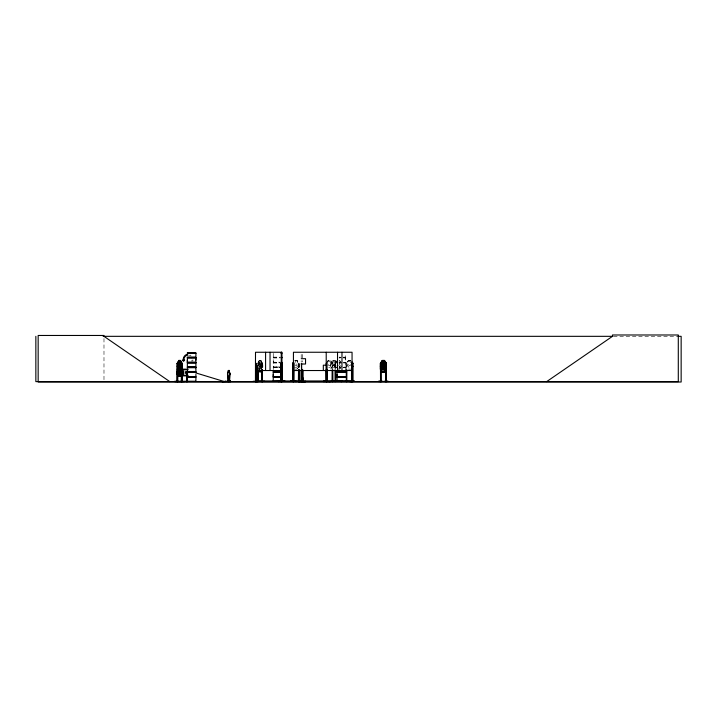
<?xml version="1.0" encoding="UTF-8"?>
<svg xmlns="http://www.w3.org/2000/svg" width="717" height="717" viewBox="0 0 717 717"><rect width="100%" height="100%" fill="white"/><g stroke="black" fill="none" stroke-linecap="round" stroke-linejoin="round"><path stroke-width="0.54" stroke-dasharray="3.58 2.69" d="M273.249 353.338L273.249 362.228L273.249 360.077M345.612 360.077L345.702 357.559M345.612 371.505L345.711 362.551L343.479 362.175M257.493 363.358L258.192 363.134L258.093 368.726M298.639 363.205L298.541 368.726L298.63 363.268M346.257 368.726L346.239 363.358L346.876 363.107L346.876 368.726M332.778 363.358L332.204 363.134M273.249 369.605L273.24 362.202L279.657 362.175M345.621 362.972L343.479 363.026M335.484 363.169L335.664 369.775M261.66 363.358L260.871 360.508L259.231 360.508L258.487 365.527L259.554 367.247L260.612 367.247L261.66 365.527M294.804 363.358L295.512 360.884L296.246 360.884L296.972 364.63L296.229 365.751L294.804 364.63M332.778 368.726L332.858 363.331L333.53 360.884L334.274 360.884L335.036 363.358L335.045 369.775M327.167 363.358L328.287 360.508L330.537 360.508L331.657 363.358L331.657 365.527L330.17 367.247L328.673 367.247M331.666 363.358L332.787 360.508L335.036 360.508L337.286 363.358M350.738 360.508L348.489 360.508L347.36 363.358L347.36 365.527L348.874 367.247L350.371 367.247M259.366 369.407L260.074 367.615L260.782 369.407M258.945 369.273L259.805 367.212L259.16 364.98L260.101 366.772L261.212 365.025L260.361 367.203L261.221 369.273M257.493 368.726L257.591 363.331L259.258 360.427L260.898 360.427M257.699 368.87L257.645 363.331L259.285 360.508M260.845 369.121L262.413 366.199M276.852 367.704L278.178 367.704M330.546 364.63L329.775 365.751L329.031 365.751L328.296 364.63L329.031 360.884L329.775 360.884L330.546 363.358L330.537 366.199L332.751 369.121L335.072 369.121L337.357 366.226M335.036 364.63L334.274 365.751L333.53 365.751L332.796 364.63M338.765 365.724L339.526 364.603L338.765 360.857M350.738 364.63L349.977 365.751L349.224 365.751L348.498 364.63L349.224 360.884L349.977 360.884L350.738 363.358M296.963 369.049L299.231 366.226L296.999 369.121L294.759 369.121M325.966 363.331L328.252 360.427L330.573 360.427L332.858 363.331M327.167 361.933L328.287 360.508M336.094 367.651L334.956 366.199L334.956 363.304L336.094 361.852M332.858 366.226L330.573 369.121L328.252 369.121M335.027 363.331L337.277 360.481M340.647 367.597L339.526 369.022L337.277 369.022M339.562 369.094L341.848 366.199M346.239 363.358L348.489 360.508M336.148 365.527L334.669 367.247L333.172 367.247L331.666 365.527M339.159 367.221L340.638 365.5M335.655 363.107L335.045 363.331M273.222 367.068L279.657 367.292M273.222 367.274L279.657 367.436M343.47 367.283L345.711 367.167L343.488 367.068L345.612 366.961L345.603 367.696L343.47 367.704M345.666 367.283L343.488 367.436M613.582 336.327L676.723 336.327M273.24 357.138L279.657 357.138M339.204 357.138L340.234 357.138M343.479 357.138L345.621 357.138L345.621 353.087M273.186 357.425L279.684 357.425M339.177 357.425L340.216 357.425M343.506 357.425L345.711 357.487M273.177 357.693L279.684 357.684M339.177 357.684L341.346 357.684M343.506 357.684L345.675 357.684M273.249 357.98L279.657 357.98M339.204 357.98L340.234 357.98M343.479 357.98L345.621 357.98L345.612 362.202M192.407 360.042L193.169 360.042L191.986 361.377L190.803 360.042L191.564 360.042A4.804 3.863 -90 0 0 191.43 358.796M294.759 360.427L297.017 360.427L299.231 363.331L299.204 368.726M350.774 360.427L348.453 360.427L346.168 363.331L346.168 366.226L348.453 369.121L350.774 369.121M294.795 360.508L296.981 360.508L299.159 363.358L299.141 368.726M339.204 362.175L340.234 362.175M273.186 362.47L279.684 362.47M339.177 362.47L340.216 362.47M343.506 362.47L345.711 362.533M273.186 362.73L279.684 362.73M339.177 362.73L341.346 362.73M343.506 362.73L345.675 362.73M273.24 363.026L279.657 363.026M339.204 363.026L340.234 363.026M261.795 368.726L261.795 363.358C264.062 362.372 261.902 374.283 262.574 365.966L260.952 363.071L259.258 363.071L258.487 368.171L259.554 369.891M299.213 363.331L298.496 363.358M262.574 365.966L260.898 363.071L261.66 365.993M257.699 366.199L259.258 369.121L260.898 369.121M279.648 366.961L273.249 366.961L279.657 367.077M340.243 366.961L339.213 366.961L340.234 367.077M295.162 367.247L296.614 367.247L298.039 365.527L298.039 363.358L296.963 360.508M339.204 367.292L340.243 367.283M339.204 367.462L340.234 367.462M273.249 367.704L279.648 367.704M339.213 367.704L340.243 367.704M339.562 360.4L341.776 363.331M336.219 361.879L335.072 360.427L332.751 360.427L330.465 363.331L330.465 366.226M335.027 366.172L336.148 367.597M260.845 360.427L262.521 363.331M260.818 360.508L262.413 363.358M339.526 360.481L340.638 363.331M335.036 360.508L336.148 363.358M262.099 363.187L261.965 368.726M332.114 363.116L332.15 368.726M302.574 354.404L302.574 361.924M301.203 354.404L301.203 361.924M262.234 363.358L262.234 368.726M257.923 363.358L257.923 368.726M103.983 338.532L103.983 380.521M188.705 355.399A4.804 3.863 -90 0 1 189.638 355.883M190.095 355.058A5.754 4.625 -90 0 1 191.054 355.973M259.805 360.884L259.294 364.63L260.334 365.751L260.88 363.358L260.334 360.884L259.751 360.884M259.805 363.519L259.294 367.265L260.334 368.395L260.88 365.993L260.334 363.519L259.805 363.519M332.222 362.381L333.423 364.568L332.168 366.826L333.808 364.98C334.427 368.009 336.891 366.88 334.212 364.559C336.596 362.426 334.543 361.216 333.835 364.128L332.222 362.381M259.312 363.071L257.645 365.966L259.339 363.143"/><path stroke-width="1.08" d="M187.352 362.175L187.352 357.98L195.902 357.98L195.893 362.175L187.352 362.175L187.361 360.077M195.893 360.077L195.893 357.98M281.79 376.55L273.24 376.55L273.249 374.453M345.621 376.55L337.071 376.55L337.08 374.453M278.196 381.614L285.043 381.247L273.222 381.453L273.249 377.393L281.79 377.393M285.043 381.274L273.249 381.327M323.492 381.614L332.088 381.148M177.816 363.205L177.771 381.623M181.491 381.623L181.679 363.134M302.198 381.569L302.377 377.241L301.991 381.569M229.467 380.933L229.745 375.063A1.524 1.317 -90 0 0 229.521 372.67L229.377 370.644M385.818 363.205L385.692 381.623M187.262 369.228L187.289 369.757M187.495 375.798L187.307 375.179M296.399 381.587L290.537 381.256L305.666 381.623L298.397 381.534L298.541 369.802L298.586 381.578M296.48 381.283L290.537 381.283M229.521 372.67L229.467 372.67A1.524 1.317 -90 0 1 229.745 375.063L229.521 380.933L228.149 380.933L227.881 375.063A1.524 1.317 -90 0 1 228.149 372.67L228.284 370.644M229.35 380.144L228.768 380.144L229.565 379.929L229.619 381.426M229.404 380.288L228.884 380.064M187.469 369.757L187.487 381.623M303.399 381.578L302.601 377.241L301.624 381.569L301.57 380.96M301.203 369.954L301.203 381.623L302.215 377.241L301.472 381.569L301.472 380.96M301.265 381.569L302.224 377.241M382.376 363.358L383.012 360.884L383.694 360.884L384.321 364.63L383.658 365.751L382.376 364.63L382.376 363.358L380.324 366.226L382.34 369.121L384.384 369.121L386.364 366.226L384.312 363.331M383.012 363.779L382.376 367.525L383.658 368.655L384.321 366.253L383.658 363.779L382.977 363.779M187.352 377.393L195.902 377.393L195.902 381.444L174.67 381.534L184.484 381.587M253.065 381.283L264.824 381.283M257.932 381.569L257.824 380.96M187.469 369.829L187.469 369.228M384.357 360.508L382.376 360.508L381.399 363.358L381.399 365.527L382.699 367.247L383.998 367.247L385.289 365.527L384.321 360.508M382.376 363.402L381.399 368.43L382.699 370.151L383.998 370.151L385.289 368.43L385.289 366.253L384.321 363.402L382.331 363.402L380.422 366.253L382.376 369.121M378.71 381.569L388.166 381.283L384.778 381.578M293.45 381.569L293.432 352.253L352.056 352.253L352.056 381.623M177.78 380.96L177.072 380.96L177.072 381.623L177.224 363.331L178.874 360.427M177.332 363.358L178.9 360.508L178.112 365.527L179.169 367.247L180.209 367.247L181.249 365.527L181.249 363.358L180.469 360.508L178.847 360.508M180.415 369.049L182.145 366.226L179.94 360.884L179.358 360.884L178.9 364.63L179.411 365.751L180.469 364.63L180.469 363.358M180.496 372.024L182.091 369.103L182.037 363.331L180.442 360.427L178.82 360.427M182.145 369.13L180.55 372.024L178.874 372.024L177.278 369.13L178.954 371.953L180.523 371.953M380.539 381.623L380.458 363.358L382.412 360.508M386.23 366.253L386.23 369.103L384.285 371.953L382.331 371.953M384.312 372.024L386.329 369.13M293.674 361.879L292.554 363.331L292.554 366.226L293.656 367.678L292.644 366.199M351.859 367.624L352.988 366.199L351.913 367.678M230.372 381.623L221.938 381.614L226.922 381.426M221.983 381.614L222.629 381.605L222.091 381.426M224.062 381.265L223.767 381.265M228.66 381.507L228.123 381.605L228.275 380.628M230.121 381.623L230.247 380.628L229.467 380.628M182.046 369.855L183.633 371.379L183.633 373.7L181.276 375.986L178.972 375.986M228.347 370.483L229.189 370.357M546.659 381.623L612.479 336.327L612.479 334.991L678.291 334.991L678.291 381.623L35.85 381.623L35.85 336.327M257.726 381.578L257.654 369.802M179.035 370.304L176.705 371.379L176.66 373.7L179.017 375.986M229.987 381.623L230.265 381.516M346.096 381.578L346.186 380.96M179.035 371.415L177.063 372.177L177.063 372.93L180.048 373.656L180.944 372.177M293.226 363.322L293.262 381.623M103.14 336.327L612.82 336.327M677.789 336.327L681.15 336.327L681.15 382.009L38.162 382.009L38.162 335.466L103.983 335.466L103.983 336.327L169.795 381.623M187.343 352.916L195.902 352.916M281.216 352.898L281.799 352.916M187.343 353.069L195.902 353.078L195.893 357.138L187.352 357.138M281.225 353.069L281.799 353.078M187.361 353.338L195.893 353.338M281.216 353.338L281.781 353.338M281.216 357.138L281.79 357.138M187.289 357.425L195.956 357.425M281.27 357.425L281.853 357.425M187.289 357.684L195.956 357.684M281.27 357.684L281.853 357.684M281.216 357.98L281.79 357.98M301.239 358.688L305.541 358.688L305.541 364.012L301.239 364.012M386.409 381.623L386.409 363.358L384.384 360.427L382.34 360.427L380.36 363.331L380.324 369.13L382.304 372.024L384.348 372.024M281.216 362.175L281.79 362.175M187.289 362.47L195.956 362.47M281.27 362.47L281.853 362.47M187.289 362.73L195.956 362.73M281.27 362.73L281.853 362.73M281.216 363.026L281.79 363.026M177.224 363.331L177.287 381.623M177.726 363.322L177.117 363.358M180.55 363.331L178.874 363.331L177.278 366.226L178.874 369.121M182.037 363.331L181.374 363.358L181.374 365.5M382.304 363.331L384.348 363.331M384.348 360.427L386.364 363.331L385.692 363.358L385.809 381.623M180.523 363.402L178.9 363.402L178.112 366.253L178.112 368.43L179.169 370.151L180.209 370.151L181.249 368.43L180.469 363.402L182.037 366.253L180.442 369.121L178.82 369.121M255.503 363.358L256.103 363.358L255.987 381.623M301.373 363.358L301.812 379.858M326.217 363.358L326.827 363.358L326.791 381.623L326.656 363.358M353.042 381.623L353.06 363.331L351.617 363.358L351.617 381.623M380.422 363.358L381.139 363.358L381.077 381.623M179.994 363.779L179.411 363.779L178.9 366.253L179.411 368.655L180.469 367.525L179.94 363.779M326.683 365.186L323.322 365.186L323.322 370.519M177.386 366.253L178.9 369.049M281.216 366.961L281.781 366.961L281.225 367.077M195.902 367.077L187.271 367.185L195.902 367.247M281.216 367.256L281.799 367.292M187.343 367.445L195.902 367.445L195.893 371.505L187.352 371.505M281.225 367.462L281.799 367.445M187.361 367.704L195.893 367.704M281.216 367.704L281.781 367.704M181.831 369.156L187.988 369.156M380.422 369.103L382.34 372.024M181.831 369.775L187.988 369.775M255.503 370.528L281.933 370.528M293.432 370.528L352.056 370.528M228.149 371.021L228.194 372.67A1.524 1.317 -90 0 0 227.925 375.063L228.194 380.933M183.588 371.379L183.633 373.7M273.24 371.505L281.79 371.505M337.071 371.505L345.621 371.505M187.289 371.8L195.956 371.8M273.186 371.8L281.853 371.8M337.008 371.8L345.675 371.8M187.038 371.971L185.569 371.971L185.569 373.019L187.038 373.019L187.146 381.623L187.029 372.867M195.956 372.06L186.743 372.114L186.743 372.867M273.186 372.06L281.853 372.06M337.008 372.06L345.675 372.06M187.352 372.347L195.902 372.347M281.79 372.347L273.24 372.347L273.24 376.55M345.621 372.347L337.071 372.347L337.071 376.55M187.639 372.867L186.572 372.867L186.662 381.623M186.572 373.064L187.639 373.064M176.66 373.7L180.765 374.794L182.136 373.288L182.136 371.782L181.32 370.904M187.988 375.251L178.829 375.251L178.829 375.869L187.988 375.869M187.352 376.55L195.902 376.55L195.902 374.453M187.289 376.837L195.956 376.837M273.186 376.837L281.853 376.837M337.008 376.837L345.675 376.837M187.289 377.097L195.956 377.097M273.186 377.097L281.853 377.097M337.008 377.097L345.675 377.097M345.621 377.393L337.071 377.393L337.071 381.444L345.621 381.453M335.735 380.933L334.973 380.933L334.973 381.596M181.32 380.96L182.028 380.96M255.449 380.96L353.042 380.96M380.413 380.96L381.202 380.96L381.193 381.623M385.692 380.96L386.472 380.96M225.129 381.139L226.115 381.139M335.735 381.121L341.068 381.121L341.068 381.596M346.947 381.148L354.637 381.283L349.851 381.578M174.67 381.283L195.893 381.327M305.675 381.274L298.353 381.623M337.08 381.327L345.612 381.327M354.637 381.283L349.788 381.623M388.175 381.569L384.697 381.247M223.31 381.265L195.535 372.831M332.903 381.569L332.778 369.802M351.913 361.879L353.06 363.331M180.415 360.508L181.984 363.358L182.028 381.623M228.92 380.127L229.198 380.109M179.008 375.287L178.963 375.869M302.529 379.401L302.44 377.241L303.192 381.569M302.475 377.241L302.825 381.569L302.789 380.96M386.329 363.331L386.293 381.623M386.194 380.96L386.212 381.623M385.952 380.96L385.97 381.623M380.915 380.96L380.933 381.623M380.602 363.358L380.7 381.623M352.898 380.96L352.898 381.623M352.423 381.623L352.343 363.125L352.28 381.623M351.886 380.96L351.984 381.623M351.787 363.358L351.733 381.623M351.572 380.96L351.572 381.623M346.947 380.96L346.947 381.623M346.876 369.802L346.804 381.623M346.257 369.802L346.329 381.623M341.973 352.253L341.973 370.528M341.83 380.933L341.83 381.596M341.686 380.933L341.686 381.596M341.14 380.933L341.14 381.596M337.528 352.253L337.528 370.528M335.664 370.85L335.735 381.596M335.045 370.85L335.117 381.596M332.706 380.96L332.706 381.623M332.222 380.96L332.222 381.623M332.15 369.802L332.088 381.623M327.266 380.96L327.266 381.623L327.212 369.954M327.033 369.954L327.033 381.623M326.611 369.954L326.558 381.623M326.387 363.358L326.459 381.623M326.217 352.253L326.217 381.623M326.065 369.802L326.136 381.623M325.993 380.96L325.993 381.623M302.78 369.954L302.78 378.764M302.592 380.96L302.61 381.623M302.52 380.96L302.493 381.623M302.422 369.954L302.422 378.764M302.377 380.96L302.404 381.623M301.866 381.148L301.866 381.623M301.812 380.96L301.696 381.623M301.642 363.358L301.642 379.858M301.373 369.954L301.319 381.623M299.204 369.802L299.204 381.623M299.141 369.802L299.052 381.623M293.809 381.623L293.791 363.358L292.626 363.358L292.715 381.623L292.724 363.358M293.62 381.623L293.638 363.358L293.513 381.623M282.148 380.96L282.148 381.623L282.104 363.358L280.912 363.358L280.858 381.623M281.835 381.623L281.933 352.253L255.503 352.253L255.449 381.623M281.736 363.358L281.727 381.623M281.656 363.358L281.611 381.623M281.494 352.253L281.44 381.623M281.342 352.253L281.27 381.623M281.082 363.358L281.154 381.623M281.028 380.96L281.028 381.623M270.031 352.253L270.031 370.528M265.586 352.253L265.586 370.528M262.404 369.802L262.449 381.623M262.288 380.96L262.377 381.623M262.234 369.802L262.153 381.623M261.965 369.802L262.063 381.623M261.911 380.96L261.911 381.623M261.795 369.802L261.741 381.623M258.093 369.802L258.147 381.623M257.923 369.802L257.977 381.623M257.493 369.802L257.609 381.623M257.439 380.96L257.439 381.623M256.749 380.96L256.749 381.623M256.695 369.954L256.578 381.623L256.534 369.954M256.354 380.96L256.336 381.623M256.256 369.954L256.157 381.623M255.933 363.358L255.835 381.623M255.745 380.96L255.772 381.623M255.673 363.358L255.619 381.623M230.094 380.628L230.094 381.265L227.8 381.265L227.8 380.628M229.512 379.929L229.467 381.265M228.956 379.929L228.956 381.265M228.902 379.929L228.902 381.265M228.427 381.265L228.427 380.628L227.639 380.628L227.639 381.426M186.859 372.114L186.859 372.867M186.949 373.064L186.949 381.623M186.689 373.064L186.716 381.623M185.676 371.971L185.676 373.019M181.804 363.358L181.858 381.623M181.733 380.96L181.706 381.623M181.374 369.802L181.32 381.623M177.601 380.96L177.601 381.623M177.547 363.358L177.547 365.5M177.547 368.726L177.449 381.623M187.782 354.288A5.754 4.625 -90 0 0 183.158 360.042L182.396 360.042L183.507 361.377L184.619 360.042L183.848 360.042A4.804 3.863 -90 0 1 187.702 355.238M323.492 381.256L330.349 381.614L323.492 381.283M178.569 365.276L179.42 367.471L178.533 369.73L179.68 367.875L180.836 369.73L179.967 367.454L180.818 365.356L179.707 367.023L178.569 365.276M381.829 365.276L382.869 367.471L381.785 369.73L383.201 367.875L384.635 369.73L383.559 367.454L384.608 365.356L383.228 367.023L381.829 365.276M378.728 381.256L382.188 381.247L378.719 381.283M195.902 363.026L187.352 363.026L187.352 367.068L195.893 366.961L195.893 363.026M260.925 371.693L259.285 371.693L260.952 371.764M302.628 378.764L302.628 369.954L302.574 378.764"/></g></svg>
